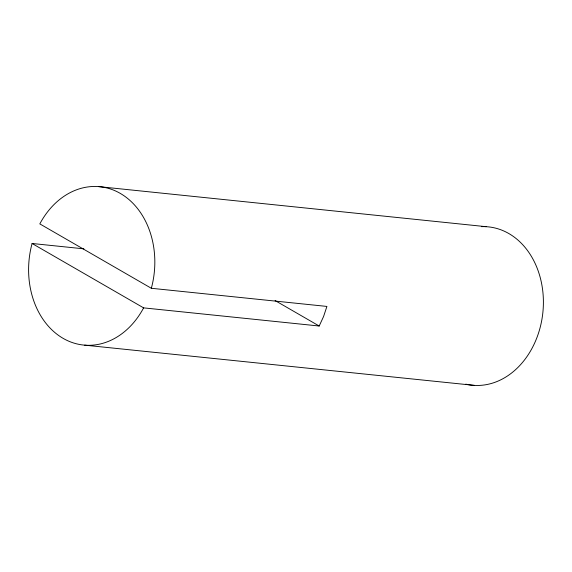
<?xml version="1.0" encoding="UTF-8"?>
<svg xmlns="http://www.w3.org/2000/svg" width="572" height="572" viewBox="0 0 572 572"><rect width="100%" height="100%" fill="white"/><g stroke="black" fill="none" stroke-linecap="round" stroke-linejoin="round"><path stroke-width="0.86" d="M143.615 307.872A79.587 62.92 -84.1 0 1 63.134 338.367A79.587 62.92 -84.1 0 1 32.089 243.493L143.615 307.872L319.19 326.019L323.573 316.523L326.912 306.428L151.337 288.281L39.818 223.895A79.587 62.92 -84.1 0 1 120.292 193.407A79.587 62.92 -84.1 0 1 151.337 288.281M474.431 385.385L84.663 345.152M98.713 186.615L486.143 226.684M32.089 243.486L83.884 248.841M275.089 300.557L319.19 326.019M481.402 226.648A79.587 62.92 -84.1 0 1 543.057 310.482A79.587 62.92 -84.1 0 1 468.296 384.663M467.446 384.498A79.587 62.92 -84.1 0 1 465.765 384.127"/></g></svg>
